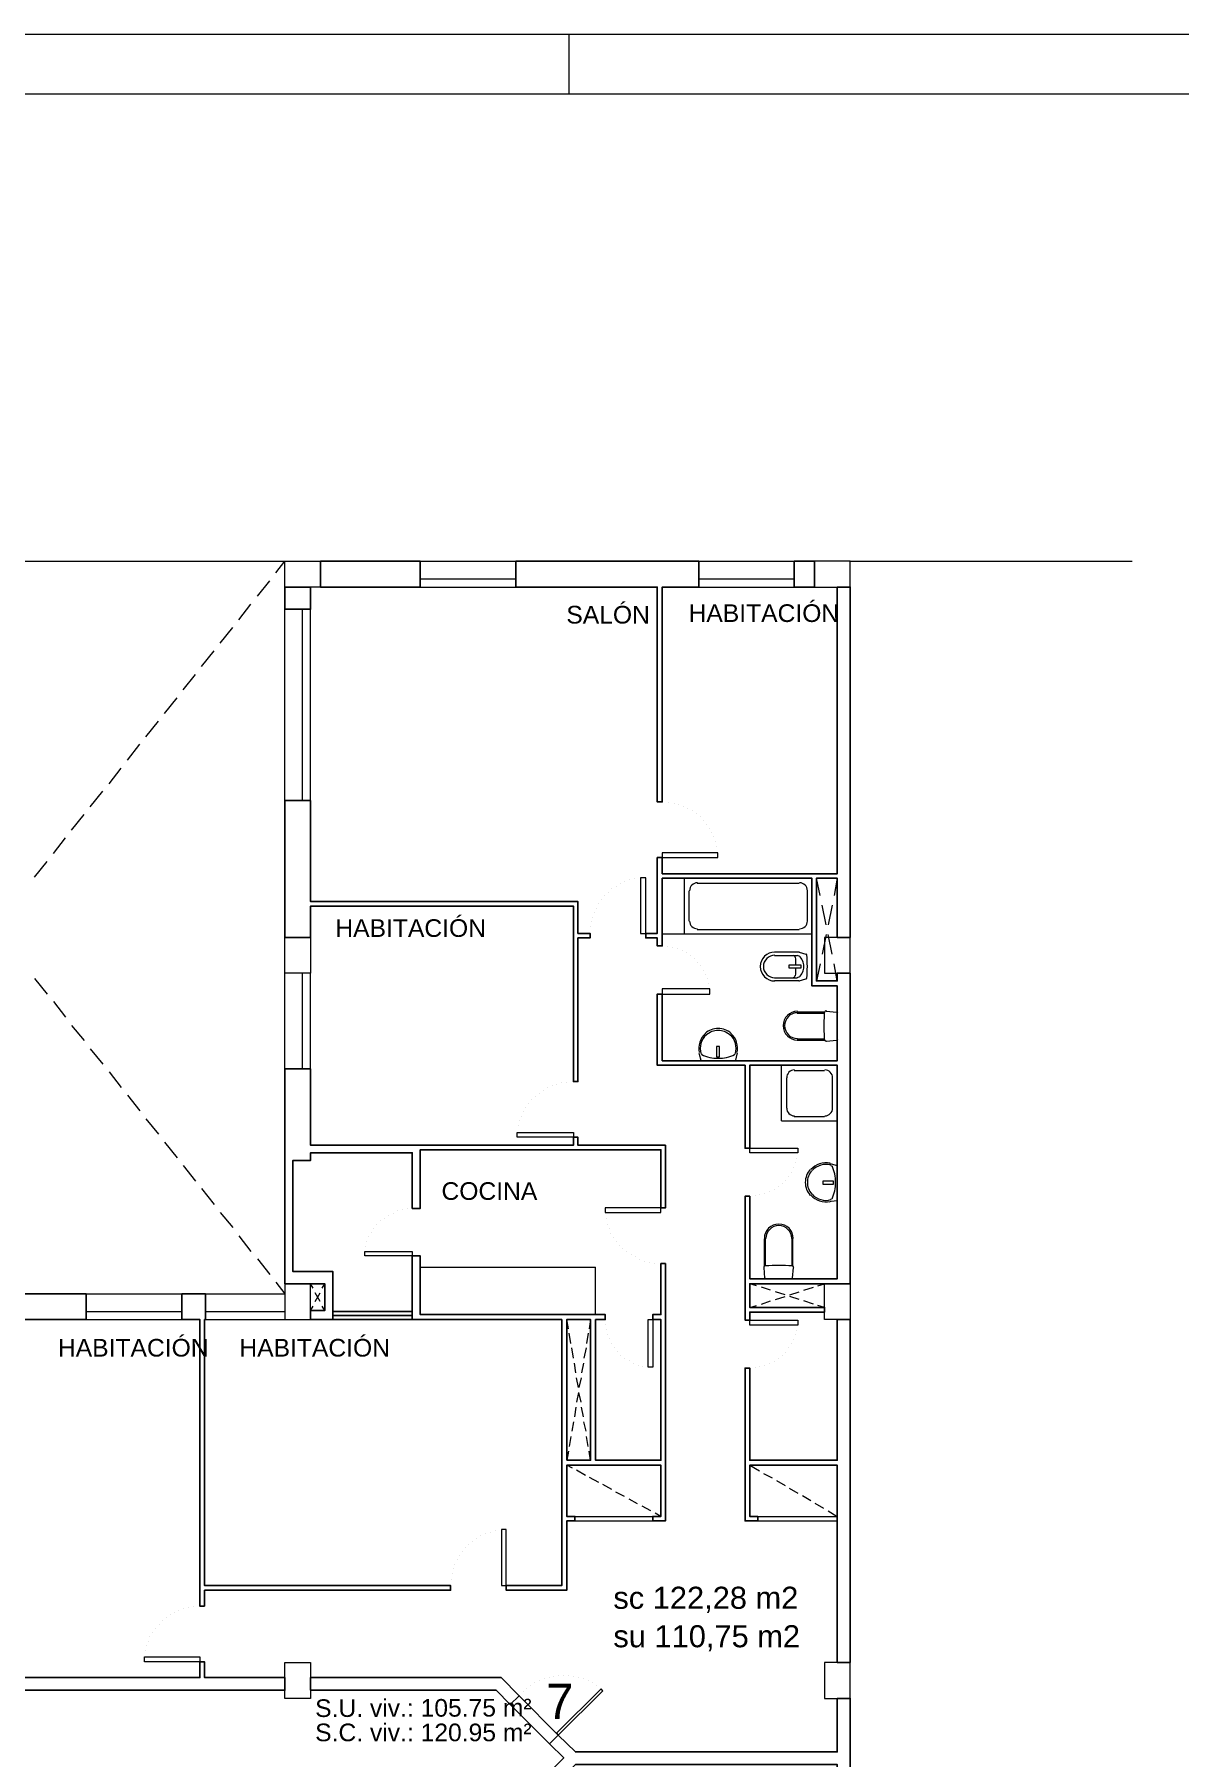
# Model space of a CAD drawing. Header units: millimetres. Extents: x 158 to 1000, y 519 to 900.
# Drawn here: x 522.2 to 618.1, y 754.2 to 898.5 of the extents above; entities that cross this region are included whole.
import ezdxf

# ---------------------------------------------------------------- set-up
doc = ezdxf.new("R2010")
doc.units = ezdxf.units.MM
doc.layers.get('0').update_dxf_attribs({"lineweight": 25})
doc.styles.add('textstyle3', font='Arial.ttf')

msp = doc.modelspace()

# ---------------------------------------------------------------- linework, layer by layer
at = {"color": 8, "lineweight": 0}
msp.add_line((751.92, 898.48), (157.99, 898.48), dxfattribs=at)
at = {"color": 251, "lineweight": 5, "flags": 128}
for points in [[(566.97, 898.48), (566.97, 893.49)], [(574.8, 829.95), (574.8, 829.56), (579.46, 829.56), (579.46, 829.95), (574.8, 829.95)], [(572.98, 823.21), (573.41, 823.21), (573.41, 827.87), (572.98, 827.87), (572.98, 823.21)], [(574.8, 818.56), (574.8, 818.13), (578.78, 818.13), (578.78, 818.56), (574.8, 818.56)], [(567.35, 806.53), (567.35, 806.15), (562.65, 806.15), (562.65, 806.53), (567.35, 806.53)], [(582.13, 804.84), (582.13, 805.22), (586.15, 805.22), (586.15, 804.84), (582.13, 804.84)], [(574.68, 799.85), (574.68, 800.23), (570.02, 800.23), (570.02, 799.85), (574.68, 799.85)], [(553.85, 796.59), (553.85, 796.21), (549.87, 796.21), (549.87, 796.59), (553.85, 796.59)], [(573.62, 790.87), (574, 790.87), (574, 786.89), (573.62, 786.89), (573.62, 790.87)], [(582.13, 790.41), (582.13, 790.83), (586.15, 790.83), (586.15, 790.41), (582.13, 790.41)], [(567.48, 774.4), (574, 774.4)], [(567.48, 774.02), (574, 774.02)], [(582.8, 774.4), (589.45, 774.4)], [(582.8, 774.02), (589.45, 774.02)], [(561.34, 768.6), (561.72, 768.6), (561.72, 773.3), (561.34, 773.3), (561.34, 768.6)], [(536.07, 762.64), (536.07, 762.21), (531.41, 762.21), (531.41, 762.64), (536.07, 762.64)], [(566.08, 756.07), (569.81, 759.8), (569.68, 759.97), (565.95, 756.24), (566.08, 756.07)]]:
    msp.add_lwpolyline(points, dxfattribs=at)
at = {"color": 18, "lineweight": 18, "true_color": 0x000000, "flags": 128}
for points in [[(182.96, 606.55), (746.93, 606.55), (746.93, 893.49), (182.96, 893.49), (182.96, 606.55)], [(546.18, 852.21), (543.18, 852.21), (543.18, 854.37), (546.18, 854.37), (546.18, 852.21)], [(587.54, 852.21), (590.55, 852.21), (590.55, 854.37), (587.54, 854.37), (587.54, 852.21)], [(545.34, 819.87), (543.18, 819.87), (543.18, 822.88), (545.34, 822.88), (545.34, 819.87)], [(588.39, 819.87), (590.55, 819.87), (590.55, 822.88), (588.39, 822.88), (588.39, 819.87)], [(545.34, 793.88), (543.18, 793.88), (543.18, 790.87), (545.34, 790.87), (545.34, 793.88)], [(588.39, 793.88), (590.55, 793.88), (590.55, 790.87), (588.39, 790.87), (588.39, 793.88)], [(545.34, 759.16), (543.18, 759.16), (543.18, 762.17), (545.34, 762.17), (545.34, 759.16)], [(588.39, 759.16), (590.55, 759.16), (590.55, 762.17), (588.39, 762.17), (588.39, 759.16)]]:
    msp.add_lwpolyline(points, dxfattribs=at)
at = {"color": 253, "lineweight": 5, "flags": 128}
for points in [[(494.54, 854.37), (543.18, 854.37)], [(590.55, 854.37), (614.17, 854.37)]]:
    msp.add_lwpolyline(points, dxfattribs=at)
at = {"color": 252, "lineweight": 5, "flags": 128}
for points in [[(542.42, 853.4), (543.18, 854.37)], [(540.89, 851.45), (541.91, 852.72)], [(539.33, 849.46), (540.34, 850.77)], [(537.76, 847.51), (538.82, 848.83)], [(536.19, 845.57), (537.25, 846.88)], [(534.67, 843.62), (535.69, 844.89)], [(533.1, 841.63), (534.16, 842.94)], [(531.54, 839.68), (532.6, 840.99)], [(530.01, 837.73), (531.03, 839.05)], [(528.45, 835.74), (529.46, 837.06)], [(526.88, 833.8), (527.94, 835.11)], [(525.31, 831.85), (526.37, 833.16)], [(523.79, 829.9), (524.81, 831.22)], [(522.22, 827.91), (523.28, 829.23)], [(588.01, 826.39), (587.71, 827.83)], [(589.45, 827.83), (589.2, 826.39)], [(588.52, 823.93), (588.18, 825.58)], [(589.03, 825.58), (588.69, 823.93)], [(588.52, 823.13), (588.18, 821.48)], [(589.03, 821.48), (588.69, 823.13)], [(588.01, 820.67), (587.71, 819.23)], [(589.45, 819.23), (589.2, 820.67)], [(522.22, 819.45), (523.28, 818.13)], [(523.79, 817.5), (524.81, 816.19)], [(525.31, 815.51), (526.37, 814.24)], [(526.88, 813.56), (527.94, 812.25)], [(528.45, 811.61), (529.46, 810.3)], [(530.01, 809.67), (531.03, 808.36)], [(531.54, 807.68), (532.6, 806.41)], [(533.1, 805.73), (534.16, 804.42)], [(534.67, 803.78), (535.69, 802.47)], [(536.19, 801.84), (537.25, 800.52)], [(537.76, 799.85), (538.82, 798.58)], [(539.33, 797.9), (540.34, 796.59)], [(540.89, 795.95), (541.91, 794.64)], [(542.42, 794), (543.18, 793.03)]]:
    msp.add_lwpolyline(points, dxfattribs=at)
at = {"color": 18, "lineweight": 25, "true_color": 0x000000, "flags": 128}
for points in [[(554.52, 852.21), (554.52, 854.37), (546.18, 854.37), (546.18, 852.21), (554.52, 852.21)], [(577.85, 852.21), (577.85, 854.37), (562.53, 854.37), (562.53, 852.21), (574.38, 852.21), (574.38, 834.22), (574.8, 834.22), (574.8, 852.21), (577.85, 852.21)], [(587.54, 852.21), (587.54, 854.37), (585.85, 854.37), (585.85, 852.21), (587.54, 852.21)], [(545.34, 852.21), (543.18, 852.21), (543.18, 850.35), (545.34, 850.35), (545.34, 852.21)], [(588.39, 791.51), (582.13, 791.51), (582.13, 790.83), (581.74, 790.83), (581.74, 801.2), (582.13, 801.2), (582.13, 794.3), (589.45, 794.3), (589.45, 812.17), (582.13, 812.17), (582.13, 805.22), (581.74, 805.22), (581.74, 812.17), (574.38, 812.17), (574.38, 818.13), (574.8, 818.13), (574.8, 812.55), (589.45, 812.55), (589.45, 818.81), (587.33, 818.81), (587.33, 827.83), (574.8, 827.83), (574.8, 822.16), (574.38, 822.16), (574.38, 822.83), (573.41, 822.83), (573.41, 823.21), (574.38, 823.21), (574.38, 829.56), (574.8, 829.56), (574.8, 828.21), (589.45, 828.21), (589.45, 852.21), (590.55, 852.21), (590.55, 822.88), (589.45, 822.88), (589.45, 827.83), (587.71, 827.83), (587.71, 819.23), (589.45, 819.23), (589.45, 819.87), (590.55, 819.87), (590.55, 793.88), (582.13, 793.88), (582.13, 791.89), (588.39, 791.89), (588.39, 791.51)], [(545.34, 834.35), (543.18, 834.35), (543.18, 822.88), (545.34, 822.88), (545.34, 825.5), (567.35, 825.5), (567.35, 810.81), (567.73, 810.81), (567.73, 822.83), (568.75, 822.83), (568.75, 823.21), (567.73, 823.21), (567.73, 825.88), (545.34, 825.88), (545.34, 834.35)], [(543.18, 811.87), (545.34, 811.87), (545.34, 805.48), (567.35, 805.48), (567.35, 806.15), (567.73, 806.15), (567.73, 805.48), (575.06, 805.48), (575.06, 800.23), (574.68, 800.23), (574.68, 805.1), (554.52, 805.1), (554.52, 800.18), (553.85, 800.18), (553.85, 804.84), (545.34, 804.84), (545.34, 804.21), (543.86, 804.21), (543.86, 794.89), (547.2, 794.89), (547.2, 790.87), (545.34, 790.87), (545.34, 791.63), (546.52, 791.63), (546.52, 793.88), (543.18, 793.88), (543.18, 811.87)], [(553.85, 796.21), (554.52, 796.21), (554.52, 791.29), (570.02, 791.29), (570.02, 790.87), (569.21, 790.87), (569.21, 779.1), (574.68, 779.1), (574.68, 790.87), (574, 790.87), (574, 791.29), (574.68, 791.29), (574.68, 795.57), (575.06, 795.57), (575.06, 774.02), (574, 774.02), (574, 774.4), (574.68, 774.4), (574.68, 778.68), (566.8, 778.68), (566.8, 774.4), (567.48, 774.4), (567.48, 774.02), (566.8, 774.02), (566.8, 768.22), (561.72, 768.22), (561.72, 768.6), (566.38, 768.6), (566.38, 790.87), (553.85, 790.87), (553.85, 796.21)], [(494.54, 760.9), (494.54, 759.84), (543.18, 759.84), (543.18, 760.9), (536.45, 760.9), (536.45, 762.21), (536.07, 762.21), (536.07, 760.9), (519.39, 760.9), (519.39, 790.87), (526.54, 790.87), (526.54, 793.03), (511.18, 793.03), (511.18, 790.87), (518.33, 790.87), (518.33, 760.9), (501.65, 760.9), (501.65, 762.21), (501.27, 762.21), (501.27, 760.9), (494.54, 760.9)], [(536.45, 766.87), (536.45, 768.22), (557.06, 768.22), (557.06, 768.6), (536.45, 768.6), (536.45, 790.87), (536.53, 790.87), (536.53, 793.03), (534.54, 793.03), (534.54, 790.87), (536.07, 790.87), (536.07, 766.87), (536.45, 766.87)], [(547.2, 791.55), (553.85, 791.55)], [(553.85, 791.21), (547.2, 791.21)], [(553.85, 790.87), (547.2, 790.87)], [(566.8, 779.1), (568.79, 779.1), (568.79, 790.87), (566.8, 790.87), (566.8, 779.1)], [(589.45, 762.17), (590.55, 762.17), (590.55, 790.87), (589.45, 790.87), (589.45, 779.1), (582.13, 779.1), (582.13, 786.81), (581.74, 786.81), (581.74, 774.02), (582.8, 774.02), (582.8, 774.4), (582.13, 774.4), (582.13, 778.68), (589.45, 778.68), (589.45, 762.17)], [(545.34, 759.84), (560.87, 759.84), (562.06, 758.66), (562.82, 759.38), (561.3, 760.9), (545.34, 760.9), (545.34, 759.84)], [(589.45, 749.17), (590.55, 749.17), (590.55, 759.16), (589.45, 759.16), (589.45, 754.68), (567.52, 754.68), (566.08, 756.07), (565.36, 755.35), (566.55, 754.17), (565.36, 752.98), (566.08, 752.22), (567.52, 753.62), (589.45, 753.62), (589.45, 749.17)]]:
    msp.add_lwpolyline(points, dxfattribs=at)
at = {"color": 163, "lineweight": 5, "true_color": 0x6e8add, "flags": 128}
for points in [[(554.52, 854.37), (562.53, 854.37)], [(577.85, 854.37), (585.85, 854.37)], [(554.52, 852.89), (562.53, 852.89)], [(577.85, 852.89), (585.85, 852.89)], [(554.52, 852.21), (562.53, 852.21)], [(577.85, 852.21), (585.85, 852.21)], [(543.18, 834.35), (543.18, 850.35)], [(544.66, 834.35), (544.66, 850.35)], [(545.34, 834.35), (545.34, 850.35)], [(543.18, 811.87), (543.18, 819.87)], [(544.66, 811.87), (544.66, 819.87)], [(545.34, 811.87), (545.34, 819.87)], [(526.54, 793.03), (534.54, 793.03)], [(536.53, 793.03), (543.18, 793.03)], [(526.54, 791.55), (534.54, 791.55)], [(526.54, 790.87), (534.54, 790.87)], [(536.53, 791.55), (543.18, 791.55)], [(536.53, 790.87), (543.18, 790.87)]]:
    msp.add_lwpolyline(points, dxfattribs=at)
at = {"color": 8, "lineweight": 0, "flags": 128}
for points in [[(574.8, 834.22), (574.8, 834.22)], [(575.35, 834.18), (575.35, 834.18)], [(575.78, 834.09), (575.78, 834.09)], [(576.16, 834.01), (576.16, 834.01)], [(576.54, 833.88), (576.54, 833.88)], [(576.92, 833.67), (576.92, 833.67)], [(577.3, 833.5), (577.3, 833.5)], [(577.64, 833.25), (577.64, 833.25)], [(577.98, 832.99), (577.98, 832.99)], [(578.23, 832.7), (578.23, 832.7)], [(578.53, 832.36), (578.53, 832.36)], [(578.74, 832.02), (578.74, 832.02)], [(578.95, 831.68), (578.95, 831.68)], [(579.12, 831.3), (579.12, 831.3)], [(579.29, 830.88), (579.29, 830.88)], [(579.37, 830.5), (579.37, 830.5)], [(570.57, 826.94), (570.57, 826.94)], [(570.95, 827.15), (570.95, 827.15)], [(571.29, 827.41), (571.29, 827.41)], [(571.67, 827.53), (571.67, 827.53)], [(572.05, 827.7), (572.05, 827.7)], [(572.47, 827.79), (572.47, 827.79)], [(576.66, 823.17), (576.66, 827.83)], [(577.05, 824.23), (577.05, 826.77)], [(577.72, 827.41), (586.27, 827.41)], [(586.95, 824.23), (586.95, 826.77)], [(569.26, 825.33), (569.26, 825.33)], [(569.47, 825.71), (569.47, 825.71)], [(569.72, 826.05), (569.72, 826.05)], [(569.98, 826.39), (569.98, 826.39)], [(570.27, 826.64), (570.27, 826.64)], [(568.83, 824.19), (568.83, 824.19)], [(568.96, 824.57), (568.96, 824.57)], [(569.09, 824.99), (569.09, 824.99)], [(568.75, 823.21), (568.75, 823.21)], [(568.79, 823.76), (568.79, 823.76)], [(574.8, 823.17), (587.33, 823.17)], [(577.72, 823.55), (586.27, 823.55)], [(574.8, 822.16), (574.8, 822.16)], [(575.23, 822.11), (575.23, 822.11)], [(575.65, 822.07), (575.65, 822.07)], [(576.07, 821.94), (576.07, 821.94)], [(576.45, 821.77), (576.45, 821.77)], [(576.79, 821.61), (576.79, 821.61)], [(577.17, 821.35), (577.17, 821.35)], [(577.47, 821.1), (577.47, 821.1)], [(586.23, 821.65), (584.2, 821.65)], [(584.2, 821.35), (586.11, 821.35)], [(586.27, 821.65), (586.82, 821.48)], [(577.77, 820.8), (577.77, 820.8)], [(578.02, 820.5), (578.02, 820.5)], [(578.27, 820.12), (578.27, 820.12)], [(578.44, 819.79), (578.44, 819.79)], [(586.44, 820.34), (586.44, 820.55), (585.39, 820.55), (585.39, 820.34), (586.44, 820.34)], [(578.61, 819.4), (578.61, 819.4)], [(578.7, 818.98), (578.7, 818.98)], [(584.2, 819.49), (586.11, 819.49)], [(586.23, 819.23), (584.2, 819.23)], [(586.27, 819.23), (586.82, 819.4)], [(586.11, 816.65), (588.43, 816.65)], [(588.52, 816.69), (589.41, 816.61)], [(586.11, 816.53), (588.39, 816.53)], [(588.35, 815.47), (588.39, 816.57)], [(588.39, 814.32), (588.35, 815.47)], [(589.45, 815.47), (589.45, 816.57)], [(589.45, 815.47), (589.45, 814.37)], [(579.33, 812.88), (579.59, 812.88), (579.59, 813.73), (579.33, 813.73), (579.33, 812.88)], [(588.39, 814.37), (586.11, 814.37)], [(588.43, 814.24), (586.11, 814.24)], [(588.52, 814.2), (589.41, 814.28)], [(577.85, 813.18), (577.89, 813.1)], [(577.89, 813.1), (578.02, 812.59)], [(578.02, 812.59), (578.02, 812.59)], [(579.46, 812.55), (578.02, 812.55)], [(579.46, 812.55), (580.9, 812.55)], [(580.9, 812.59), (580.9, 812.59)], [(581.03, 813.1), (580.94, 812.59)], [(581.07, 813.18), (581.03, 813.1)], [(584.79, 807.51), (584.79, 812.17)], [(585.22, 808.57), (585.22, 811.11)], [(585.85, 811.74), (588.39, 811.74)], [(589.07, 808.57), (589.07, 811.11)], [(564.18, 809.58), (564.18, 809.58)], [(564.52, 809.84), (564.52, 809.84)], [(564.85, 810.09), (564.85, 810.09)], [(565.19, 810.3), (565.19, 810.3)], [(565.57, 810.47), (565.57, 810.47)], [(565.95, 810.6), (565.95, 810.6)], [(566.38, 810.73), (566.38, 810.73)], [(566.8, 810.77), (566.8, 810.77)], [(567.35, 810.81), (567.35, 810.81)], [(563.16, 808.27), (563.16, 808.27)], [(563.37, 808.61), (563.37, 808.61)], [(563.63, 808.99), (563.63, 808.99)], [(563.88, 809.29), (563.88, 809.29)], [(562.78, 807.09), (562.78, 807.09)], [(562.86, 807.51), (562.86, 807.51)], [(562.99, 807.89), (562.99, 807.89)], [(584.79, 807.51), (589.45, 807.51)], [(585.85, 807.89), (588.39, 807.89)], [(585.94, 803.99), (585.94, 803.99)], [(586.06, 804.38), (586.06, 804.38)], [(588.81, 803.95), (588.94, 803.91)], [(588.94, 803.91), (589.45, 803.78)], [(589.45, 802.34), (589.45, 803.78)], [(589.45, 803.78), (589.45, 803.78)], [(584.84, 802.26), (584.84, 802.26)], [(585.09, 802.56), (585.09, 802.56)], [(585.39, 802.89), (585.39, 802.89)], [(585.6, 803.23), (585.6, 803.23)], [(585.81, 803.61), (585.81, 803.61)], [(589.15, 802.22), (589.15, 802.47), (588.26, 802.47), (588.26, 802.22), (589.15, 802.22)], [(589.45, 802.34), (589.45, 800.9)], [(582.13, 801.2), (582.13, 801.2)], [(582.59, 801.24), (582.59, 801.24)], [(582.97, 801.33), (582.97, 801.33)], [(583.4, 801.45), (583.4, 801.45)], [(583.78, 801.58), (583.78, 801.58)], [(584.16, 801.79), (584.16, 801.79)], [(584.5, 802.01), (584.5, 802.01)], [(588.81, 800.74), (588.94, 800.78)], [(588.94, 800.78), (589.45, 800.86)], [(589.45, 800.9), (589.45, 800.9)], [(551.52, 799.38), (551.52, 799.38)], [(551.86, 799.63), (551.86, 799.63)], [(552.24, 799.8), (552.24, 799.8)], [(552.62, 799.97), (552.62, 799.97)], [(553, 800.1), (553, 800.1)], [(553.42, 800.14), (553.42, 800.14)], [(553.85, 800.18), (553.85, 800.18)], [(570.1, 799.3), (570.1, 799.3)], [(550.42, 798.15), (550.42, 798.15)], [(550.63, 798.53), (550.63, 798.53)], [(550.88, 798.83), (550.88, 798.83)], [(551.18, 799.17), (551.18, 799.17)], [(570.19, 798.87), (570.19, 798.87)], [(570.36, 798.49), (570.36, 798.49)], [(570.48, 798.11), (570.48, 798.11)], [(549.95, 797.01), (549.95, 797.01)], [(550.04, 797.43), (550.04, 797.43)], [(550.21, 797.81), (550.21, 797.81)], [(570.74, 797.77), (570.74, 797.77)], [(570.95, 797.43), (570.95, 797.43)], [(571.2, 797.09), (571.2, 797.09)], [(571.5, 796.8), (571.5, 796.8)], [(571.84, 796.54), (571.84, 796.54)], [(583.35, 795.32), (583.35, 797.64)], [(583.44, 795.36), (583.44, 797.64)], [(585.64, 797.64), (585.64, 795.36)], [(585.72, 797.64), (585.72, 795.32)], [(554.52, 795.27), (569.21, 795.27)], [(569.21, 791.29), (569.21, 795.27)], [(572.18, 796.29), (572.18, 796.29)], [(572.52, 796.12), (572.52, 796.12)], [(572.9, 795.91), (572.9, 795.91)], [(573.32, 795.78), (573.32, 795.78)], [(573.7, 795.66), (573.7, 795.66)], [(574.12, 795.61), (574.12, 795.61)], [(574.68, 795.57), (574.68, 795.57)], [(583.31, 795.23), (583.35, 794.34)], [(585.77, 795.23), (585.68, 794.34)], [(545.55, 793.5), (545.34, 793.88)], [(546.31, 793.5), (546.52, 793.88)], [(582.68, 793.71), (582.13, 793.88)], [(583.86, 793.33), (583.1, 793.58)], [(584.54, 794.3), (583.44, 794.3)], [(584.54, 794.3), (585.64, 794.3)], [(586.66, 793.33), (587.46, 793.58)], [(587.84, 793.71), (588.39, 793.88)], [(545.72, 792.4), (546.14, 793.12)], [(546.14, 792.4), (545.72, 793.12)], [(583.1, 792.18), (583.86, 792.44)], [(585.09, 792.95), (584.28, 793.2)], [(584.28, 792.56), (585.09, 792.82)], [(585.47, 792.95), (586.27, 793.2)], [(586.27, 792.56), (585.47, 792.82)], [(587.46, 792.18), (586.66, 792.44)], [(545.34, 791.63), (545.55, 792.01)], [(546.52, 791.63), (546.31, 792.01)], [(566.93, 790.11), (566.8, 790.87)], [(568.79, 790.87), (568.66, 790.11)], [(570.02, 790.87), (570.02, 790.87)], [(582.13, 791.89), (582.68, 792.06)], [(588.39, 791.89), (587.84, 792.06)], [(567.14, 788.88), (567.01, 789.73)], [(568.58, 789.73), (568.45, 788.88)], [(570.06, 790.45), (570.06, 790.45)], [(570.1, 790.02), (570.1, 790.02)], [(570.23, 789.64), (570.23, 789.64)], [(570.36, 789.26), (570.36, 789.26)], [(585.81, 789.22), (585.81, 789.22)], [(585.94, 789.6), (585.94, 789.6)], [(586.06, 789.98), (586.06, 789.98)], [(567.35, 787.65), (567.22, 788.5)], [(568.41, 788.5), (568.24, 787.65)], [(570.57, 788.88), (570.57, 788.88)], [(570.78, 788.54), (570.78, 788.54)], [(571.03, 788.2), (571.03, 788.2)], [(571.33, 787.91), (571.33, 787.91)], [(584.84, 787.87), (584.84, 787.87)], [(585.09, 788.16), (585.09, 788.16)], [(585.39, 788.5), (585.39, 788.5)], [(585.6, 788.84), (585.6, 788.84)], [(567.56, 786.43), (567.44, 787.23)], [(568.2, 787.23), (568.03, 786.43)], [(571.67, 787.65), (571.67, 787.65)], [(572.01, 787.44), (572.01, 787.44)], [(572.39, 787.23), (572.39, 787.23)], [(572.77, 787.06), (572.77, 787.06)], [(573.15, 786.98), (573.15, 786.98)], [(582.13, 786.81), (582.13, 786.81)], [(582.59, 786.85), (582.59, 786.85)], [(582.97, 786.93), (582.97, 786.93)], [(583.4, 787.06), (583.4, 787.06)], [(583.78, 787.19), (583.78, 787.19)], [(584.16, 787.36), (584.16, 787.36)], [(584.5, 787.61), (584.5, 787.61)], [(567.77, 785.2), (567.61, 786)], [(567.99, 786), (567.82, 785.2)], [(567.56, 783.55), (567.44, 782.74)], [(567.77, 784.78), (567.61, 783.97)], [(567.99, 783.97), (567.82, 784.78)], [(568.2, 782.74), (568.03, 783.55)], [(567.35, 782.32), (567.22, 781.52)], [(568.41, 781.52), (568.24, 782.32)], [(567.14, 781.09), (567.01, 780.25)], [(568.58, 780.25), (568.45, 781.09)], [(566.93, 779.86), (566.8, 779.1)], [(568.79, 779.1), (568.66, 779.86)], [(567.27, 778.43), (566.8, 778.68)], [(568.37, 777.83), (567.61, 778.26)], [(569.47, 777.24), (568.71, 777.66)], [(582.13, 778.68), (582.93, 778.21)], [(583.27, 778), (583.99, 777.62)], [(570.57, 776.65), (569.81, 777.07)], [(571.63, 776.05), (570.91, 776.44)], [(584.37, 777.41), (585.09, 776.99)], [(585.43, 776.77), (586.15, 776.35)], [(572.73, 775.46), (572.01, 775.84)], [(573.83, 774.87), (573.11, 775.25)], [(586.53, 776.14), (587.25, 775.72)], [(587.59, 775.5), (588.31, 775.08)], [(588.69, 774.87), (589.45, 774.4)], [(574.68, 774.4), (574.21, 774.66)], [(558.59, 772.08), (558.59, 772.08)], [(558.93, 772.33), (558.93, 772.33)], [(559.27, 772.58), (559.27, 772.58)], [(559.6, 772.8), (559.6, 772.8)], [(559.99, 772.96), (559.99, 772.96)], [(560.41, 773.09), (560.41, 773.09)], [(560.79, 773.18), (560.79, 773.18)], [(557.61, 770.76), (557.61, 770.76)], [(557.78, 771.1), (557.78, 771.1)], [(558.04, 771.44), (558.04, 771.44)], [(558.29, 771.78), (558.29, 771.78)], [(557.11, 769.15), (557.11, 769.15)], [(557.19, 769.58), (557.19, 769.58)], [(557.28, 770), (557.28, 770)], [(557.4, 770.38), (557.4, 770.38)], [(557.06, 768.6), (557.06, 768.6)], [(533.57, 766.15), (533.57, 766.15)], [(533.95, 766.36), (533.95, 766.36)], [(534.29, 766.53), (534.29, 766.53)], [(534.71, 766.66), (534.71, 766.66)], [(535.09, 766.78), (535.09, 766.78)], [(535.52, 766.83), (535.52, 766.83)], [(536.07, 766.87), (536.07, 766.87)], [(532.13, 764.67), (532.13, 764.67)], [(532.34, 765.05), (532.34, 765.05)], [(532.64, 765.34), (532.64, 765.34)], [(532.89, 765.64), (532.89, 765.64)], [(533.23, 765.89), (533.23, 765.89)], [(531.58, 763.57), (531.58, 763.57)], [(531.75, 763.95), (531.75, 763.95)], [(531.88, 764.33), (531.88, 764.33)], [(531.5, 763.14), (531.5, 763.14)]]:
    msp.add_lwpolyline(points, dxfattribs=at)
at = {"color": 250, "lineweight": 5, "flags": 128}
for points in [[(564.13, 760.48), (564.13, 760.48)], [(564.52, 760.65), (564.52, 760.65)], [(564.9, 760.81), (564.9, 760.81)], [(565.32, 760.9), (565.32, 760.9)], [(565.7, 761.03), (565.7, 761.03)], [(566.12, 761.07), (566.12, 761.07)], [(566.55, 761.07), (566.55, 761.07)], [(566.97, 761.07), (566.97, 761.07)], [(567.35, 761.03), (567.35, 761.03)], [(567.77, 760.9), (567.77, 760.9)], [(568.2, 760.81), (568.2, 760.81)], [(568.58, 760.65), (568.58, 760.65)], [(568.92, 760.48), (568.92, 760.48)], [(563.16, 759.71), (563.16, 759.71)], [(563.46, 760.01), (563.46, 760.01)], [(563.8, 760.22), (563.8, 760.22)], [(569.3, 760.22), (569.3, 760.22)], [(569.68, 759.97), (569.68, 759.97)]]:
    msp.add_lwpolyline(points, dxfattribs=at)
at = {"color": 252, "lineweight": 13, "true_color": 0x939598, "flags": 128}
for points in [[(562.82, 759.38), (566.08, 756.07)], [(565.36, 755.35), (562.06, 758.66)]]:
    msp.add_lwpolyline(points, dxfattribs=at)
at = {"color": 8, "lineweight": 0}
for points in [[(577.74, 827.45), (577.38, 827.45), (577.09, 827.15), (577.09, 826.79)], [(586.95, 826.79), (586.95, 827.15), (586.66, 827.45), (586.3, 827.45)], [(577.09, 824.25), (577.09, 823.89), (577.38, 823.6), (577.74, 823.6)], [(586.3, 823.6), (586.66, 823.6), (586.95, 823.89), (586.95, 824.25)], [(584.22, 821.65), (583.55, 821.65), (583.01, 821.11), (583.01, 820.44)], [(584.22, 821.39), (583.7, 821.39), (583.27, 820.97), (583.27, 820.44)], [(585.94, 821.21), (585.93, 821.29), (585.87, 821.35), (585.79, 821.35)], [(585.98, 820.55), (585.98, 820.77), (585.97, 820.99), (585.97, 821.21)], [(586.23, 821.31), (586.2, 821.34), (586.16, 821.35), (586.13, 821.35)], [(586.29, 821.64), (586.28, 821.65), (586.27, 821.65), (586.25, 821.65)], [(586.66, 820.44), (586.66, 820.78), (586.51, 821.11), (586.26, 821.34)], [(586.91, 821.42), (586.91, 821.45), (586.89, 821.47), (586.86, 821.48)], [(586.95, 820.44), (586.95, 820.77), (586.94, 821.09), (586.92, 821.42)], [(583.01, 820.44), (583.01, 819.77), (583.55, 819.23), (584.22, 819.23)], [(583.27, 820.44), (583.27, 819.92), (583.7, 819.49), (584.22, 819.49)], [(585.79, 819.53), (585.87, 819.53), (585.93, 819.6), (585.94, 819.68)], [(585.97, 819.67), (585.97, 819.89), (585.98, 820.11), (585.98, 820.33)], [(586.13, 819.53), (586.16, 819.53), (586.2, 819.54), (586.23, 819.57)], [(586.26, 819.55), (586.51, 819.77), (586.66, 820.1), (586.66, 820.44)], [(586.92, 819.46), (586.94, 819.79), (586.95, 820.12), (586.95, 820.44)], [(586.25, 819.23), (586.27, 819.23), (586.28, 819.24), (586.29, 819.24)], [(586.86, 819.41), (586.89, 819.41), (586.91, 819.44), (586.91, 819.46)], [(586.13, 816.69), (585.46, 816.69), (584.92, 816.15), (584.92, 815.49)], [(588.44, 816.7), (588.41, 816.67), (588.39, 816.64), (588.39, 816.6)], [(588.55, 816.74), (588.51, 816.74), (588.47, 816.73), (588.44, 816.7)], [(589.49, 816.59), (589.49, 816.62), (589.47, 816.65), (589.43, 816.65)], [(579.48, 815.26), (579.08, 815.26), (578.69, 815.11), (578.39, 814.84)], [(580.57, 814.84), (580.27, 815.11), (579.88, 815.26), (579.48, 815.26)], [(584.92, 815.49), (584.92, 814.82), (585.46, 814.28), (586.13, 814.28)], [(586.13, 816.57), (585.53, 816.57), (585.05, 816.08), (585.05, 815.49)], [(585.05, 815.49), (585.05, 814.89), (585.53, 814.41), (586.13, 814.41)], [(578.41, 814.83), (577.96, 814.43), (577.76, 813.82), (577.89, 813.23)], [(578.49, 814.73), (578.05, 814.34), (577.87, 813.72), (578.04, 813.15)], [(579.48, 815.09), (579.12, 815.09), (578.77, 814.95), (578.51, 814.71)], [(580.45, 814.71), (580.19, 814.95), (579.84, 815.09), (579.48, 815.09)], [(580.92, 813.15), (581.09, 813.72), (580.91, 814.34), (580.47, 814.73)], [(581.07, 813.23), (581.2, 813.82), (581, 814.43), (580.55, 814.83)], [(588.39, 814.34), (588.39, 814.3), (588.41, 814.26), (588.44, 814.23)], [(588.44, 814.23), (588.47, 814.21), (588.51, 814.19), (588.55, 814.2)], [(589.43, 814.32), (589.47, 814.33), (589.49, 814.35), (589.49, 814.39)], [(578.07, 813.13), (578.07, 813.1), (578.1, 813.08), (578.12, 813.06)], [(578.1, 813.06), (578.53, 812.86), (579, 812.76), (579.48, 812.76)], [(579.48, 812.76), (579.96, 812.76), (580.43, 812.86), (580.86, 813.06)], [(580.84, 813.06), (580.86, 813.08), (580.89, 813.1), (580.89, 813.13)], [(585.87, 811.78), (585.51, 811.78), (585.22, 811.49), (585.22, 811.13)], [(589.07, 811.13), (589.07, 811.49), (588.77, 811.78), (588.41, 811.78)], [(585.22, 808.59), (585.22, 808.23), (585.51, 807.93), (585.87, 807.93)], [(588.41, 807.93), (588.77, 807.93), (589.07, 808.23), (589.07, 808.59)], [(588.85, 803.96), (588.26, 804.08), (587.65, 803.88), (587.25, 803.44)], [(588.93, 803.81), (588.36, 803.97), (587.74, 803.8), (587.35, 803.35)], [(588.97, 803.72), (588.96, 803.75), (588.94, 803.77), (588.91, 803.78)], [(589.32, 802.36), (589.32, 802.84), (589.22, 803.31), (589.02, 803.74)], [(587.2, 803.45), (586.93, 803.15), (586.78, 802.77), (586.78, 802.36)], [(586.78, 802.36), (586.78, 801.96), (586.93, 801.58), (587.2, 801.28)], [(587.32, 803.34), (587.08, 803.07), (586.95, 802.72), (586.95, 802.36)], [(586.95, 802.36), (586.95, 802.01), (587.08, 801.66), (587.32, 801.39)], [(589.02, 800.99), (589.22, 801.42), (589.32, 801.89), (589.32, 802.36)], [(587.25, 801.29), (587.65, 800.84), (588.26, 800.65), (588.85, 800.77)], [(587.35, 801.38), (587.74, 800.93), (588.36, 800.76), (588.93, 800.92)], [(588.91, 800.95), (588.94, 800.96), (588.96, 800.98), (588.97, 801.01)], [(584.56, 798.87), (583.89, 798.87), (583.35, 798.33), (583.35, 797.67)], [(584.56, 798.75), (583.96, 798.75), (583.48, 798.26), (583.48, 797.67)], [(585.77, 797.67), (585.77, 798.33), (585.23, 798.87), (584.56, 798.87)], [(585.64, 797.67), (585.64, 798.26), (585.16, 798.75), (584.56, 798.75)], [(583.35, 795.35), (583.32, 795.32), (583.31, 795.28), (583.31, 795.24)], [(583.45, 795.4), (583.41, 795.4), (583.37, 795.38), (583.35, 795.35)], [(584.56, 795.4), (584.19, 795.4), (583.82, 795.39), (583.44, 795.37)], [(585.68, 795.37), (585.3, 795.39), (584.93, 795.4), (584.56, 795.4)], [(585.77, 795.35), (585.75, 795.38), (585.71, 795.4), (585.67, 795.4)], [(585.81, 795.24), (585.81, 795.28), (585.8, 795.32), (585.77, 795.35)], [(583.4, 794.36), (583.4, 794.33), (583.43, 794.3), (583.46, 794.3)], [(585.66, 794.3), (585.69, 794.3), (585.72, 794.33), (585.72, 794.36)]]:
    msp.add_open_spline(points, degree=3, dxfattribs=at)

# ---------------------------------------------------------------- texts
at = {"color": 18, "true_color": 0x000000, "style": 'textstyle3'}
for s, height, p in [('SALÓN', 1.478, (566.76, 849.16)), ('HABITACIÓN', 1.478, (577, 849.29)), ('HABITACIÓN', 1.478, (547.41, 822.92)), ('COCINA', 1.478, (556.3, 800.9)), ('HABITACIÓN ', 1.4783, (524.17, 787.78)), ('HABITACIÓN', 1.478, (539.37, 787.78)), ('sc 122,28 m2', 1.8478, (570.7, 766.66)), ('su 110,75 m2', 1.8478, (570.7, 763.44)), ('7', 2.96, (565.07, 757.43)), ('S.C. viv.: 120.95 m² ', 1.4783, (545.72, 755.57))]:
    msp.add_text(s, height=height, dxfattribs=at).set_placement(p)
msp.add_text('S.U. viv.: 105.75 m² ', height=1.4783, rotation=0.1484, dxfattribs=at).set_placement((545.72, 757.6))

doc.saveas('drawing.dxf')
